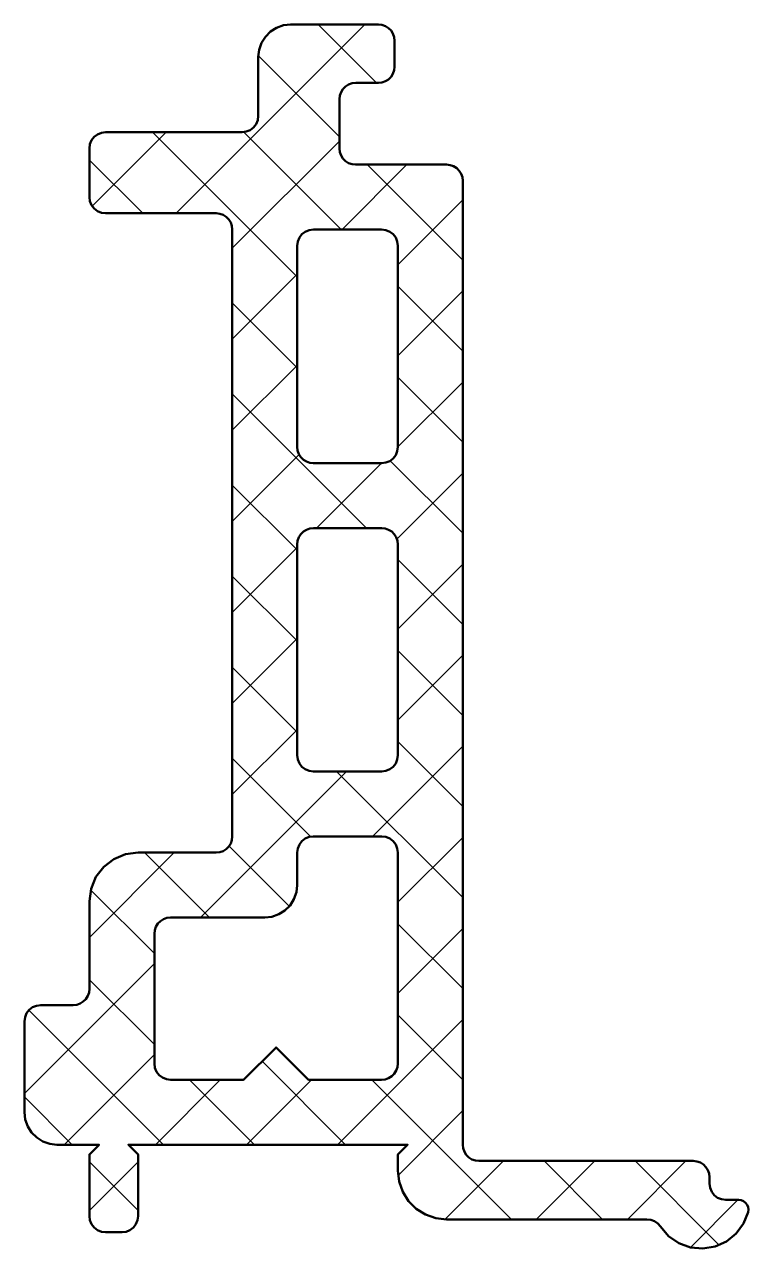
# Model space of a CAD drawing. Extents: x -25.2 to -2.9, y -1.9 to 35.8.
import ezdxf

# ---------------------------------------------------------------- set-up
doc = ezdxf.new("R2010")
doc.units = 0
for name, color, linetype, lineweight in [('0S-Alu contour', 7, 'Continuous', 50), ('0S-EPDM contour', 22, 'Continuous', 50), ('0S-EPDM hatch', 25, 'Continuous', 25)]:
    doc.layers.add(name, color=color, linetype=linetype, lineweight=lineweight)

# ---------------------------------------------------------------- blocks, each defined once
blk = doc.blocks.new('284053__1FE3AD04_D6B3_4B5B_8BC3_4F139982FC35_')
at = {"layer": '0S-EPDM hatch'}
h = blk.add_hatch(dxfattribs=at)
h.set_pattern_fill('ANSI37', color=256, scale=0.625, angle=90, style=0)
h.paths.add_polyline_path([(-23.2, 31.981), (-23.2, 30.481), (-23.183, 30.352), (-23.133, 30.231), (-23.053, 30.127), (-22.95, 30.048), (-22.829, 29.998), (-22.7, 29.981), (-19.3, 29.981), (-19.188, 29.968), (-19.083, 29.931), (-18.988, 29.872), (-18.909, 29.793), (-18.849, 29.698), (-18.812, 29.592), (-18.8, 29.481), (-18.8, 10.781), (-18.812, 10.67), (-18.849, 10.564), (-18.909, 10.469), (-18.988, 10.39), (-19.083, 10.33), (-19.188, 10.294), (-19.3, 10.281), (-21.7, 10.281), (-22.088, 10.23), (-22.45, 10.08), (-22.76, 9.842), (-22.999, 9.531), (-23.149, 9.169), (-23.2, 8.781), (-23.2, 6.081), (-23.212, 5.97), (-23.249, 5.864), (-23.309, 5.769), (-23.388, 5.69), (-23.483, 5.63), (-23.588, 5.594), (-23.7, 5.581), (-24.7, 5.581), (-24.829, 5.564), (-24.95, 5.514), (-25.053, 5.435), (-25.133, 5.331), (-25.183, 5.21), (-25.2, 5.081), (-25.2, 2.281), (-25.175, 2.058), (-25.101, 1.847), (-24.982, 1.657), (-24.823, 1.499), (-24.634, 1.38), (-24.422, 1.306), (-24.2, 1.281), (-22.9, 1.281), (-23.2, 0.981), (-23.2, -0.919), (-23.183, -1.048), (-23.133, -1.169), (-23.053, -1.273), (-22.95, -1.352), (-22.829, -1.402), (-22.7, -1.419), (-22.2, -1.419), (-22.07, -1.402), (-21.95, -1.352), (-21.846, -1.273), (-21.767, -1.169), (-21.717, -1.048), (-21.7, -0.919), (-21.7, 0.981), (-22, 1.281), (-13.4, 1.281), (-13.7, 0.981), (-13.7, 0.481), (-13.662, 0.147), (-13.551, -0.17), (-13.373, -0.454), (-13.135, -0.692), (-12.851, -0.871), (-12.534, -0.982), (-12.2, -1.019), (-6.032, -1.019), (-5.91, -1.034), (-5.795, -1.079), (-5.694, -1.15), (-5.614, -1.244), (-5.364, -1.535), (-5.049, -1.752), (-4.688, -1.883), (-4.307, -1.918), (-3.928, -1.855), (-3.578, -1.698), (-3.28, -1.458), (-3.052, -1.15), (-2.909, -0.794), (-2.9, -0.717), (-2.91, -0.64), (-2.941, -0.568), (-2.988, -0.506), (-3.05, -0.459), (-3.122, -0.429), (-3.2, -0.419), (-3.6, -0.419), (-3.729, -0.402), (-3.85, -0.352), (-3.953, -0.273), (-4.033, -0.169), (-4.083, -0.048), (-4.1, 0.081), (-4.1, 0.281), (-4.112, 0.392), (-4.149, 0.498), (-4.209, 0.593), (-4.288, 0.672), (-4.383, 0.731), (-4.488, 0.768), (-4.6, 0.781), (-11.2, 0.781), (-11.311, 0.793), (-11.417, 0.83), (-11.511, 0.89), (-11.591, 0.969), (-11.65, 1.064), (-11.687, 1.17), (-11.7, 1.281), (-11.7, 30.981), (-11.712, 31.092), (-11.749, 31.198), (-11.809, 31.293), (-11.888, 31.372), (-11.983, 31.431), (-12.088, 31.468), (-12.2, 31.481), (-14.999, 31.481), (-15.111, 31.493), (-15.216, 31.53), (-15.311, 31.59), (-15.39, 31.669), (-15.45, 31.764), (-15.487, 31.869), (-15.499, 31.981), (-15.499, 33.5), (-15.487, 33.611), (-15.45, 33.717), (-15.39, 33.811), (-15.311, 33.891), (-15.216, 33.95), (-15.111, 33.987), (-14.999, 34), (-14.3, 34), (-14.189, 34.013), (-14.083, 34.05), (-13.988, 34.109), (-13.909, 34.188), (-13.85, 34.283), (-13.813, 34.389), (-13.8, 34.5), (-13.8, 35.3), (-13.813, 35.411), (-13.85, 35.517), (-13.909, 35.612), (-13.988, 35.691), (-14.083, 35.75), (-14.189, 35.787), (-14.3, 35.8), (-17, 35.8), (-17.222, 35.775), (-17.434, 35.701), (-17.623, 35.582), (-17.781, 35.423), (-17.901, 35.234), (-17.975, 35.023), (-18, 34.8), (-18, 32.981), (-18.017, 32.852), (-18.067, 32.731), (-18.146, 32.627), (-18.25, 32.548), (-18.37, 32.498), (-18.5, 32.481), (-22.7, 32.481), (-22.829, 32.464), (-22.95, 32.414), (-23.053, 32.335), (-23.133, 32.231), (-23.183, 32.11)])
h.paths.add_polyline_path([(-17.8, 8.281), (-17.577, 8.306), (-17.366, 8.38), (-17.176, 8.499), (-17.018, 8.657), (-16.899, 8.847), (-16.825, 9.058), (-16.8, 9.281), (-16.8, 10.281), (-16.783, 10.41), (-16.733, 10.531), (-16.653, 10.635), (-16.55, 10.714), (-16.429, 10.764), (-16.3, 10.781), (-14.2, 10.781), (-14.07, 10.764), (-13.95, 10.714), (-13.846, 10.635), (-13.767, 10.531), (-13.717, 10.41), (-13.7, 10.281), (-13.7, 3.781), (-13.712, 3.67), (-13.749, 3.564), (-13.809, 3.469), (-13.888, 3.39), (-13.983, 3.33), (-14.088, 3.293), (-14.2, 3.281), (-16.45, 3.281), (-17.45, 4.281), (-18.45, 3.281), (-20.7, 3.281), (-20.829, 3.298), (-20.95, 3.348), (-21.053, 3.427), (-21.133, 3.531), (-21.183, 3.652), (-21.2, 3.781), (-21.2, 7.781), (-21.187, 7.892), (-21.15, 7.998), (-21.091, 8.093), (-21.011, 8.172), (-20.917, 8.231), (-20.811, 8.268), (-20.7, 8.281)])
h.paths.add_polyline_path([(-16.3, 20.281), (-14.2, 20.281), (-14.088, 20.268), (-13.983, 20.231), (-13.888, 20.172), (-13.809, 20.093), (-13.749, 19.998), (-13.712, 19.892), (-13.7, 19.781), (-13.7, 13.281), (-13.717, 13.152), (-13.767, 13.031), (-13.846, 12.927), (-13.95, 12.848), (-14.07, 12.798), (-14.2, 12.781), (-16.3, 12.781), (-16.429, 12.798), (-16.55, 12.848), (-16.653, 12.927), (-16.733, 13.031), (-16.783, 13.152), (-16.8, 13.281), (-16.8, 19.781), (-16.787, 19.892), (-16.75, 19.998), (-16.691, 20.093), (-16.611, 20.172), (-16.517, 20.231), (-16.411, 20.268)])
h.paths.add_polyline_path([(-16.783, 29.11), (-16.733, 29.231), (-16.653, 29.335), (-16.55, 29.414), (-16.429, 29.464), (-16.3, 29.481), (-14.2, 29.481), (-14.07, 29.464), (-13.95, 29.414), (-13.846, 29.335), (-13.767, 29.231), (-13.717, 29.11), (-13.7, 28.981), (-13.7, 22.781), (-13.717, 22.652), (-13.767, 22.531), (-13.846, 22.427), (-13.95, 22.348), (-14.07, 22.298), (-14.2, 22.281), (-16.3, 22.281), (-16.411, 22.294), (-16.517, 22.33), (-16.611, 22.39), (-16.691, 22.469), (-16.75, 22.564), (-16.787, 22.67), (-16.8, 22.781), (-16.8, 28.981)])
at = {"layer": '0S-Alu contour', "color": 7}
for points in [[(-16.783, 29.11), (-16.733, 29.231), (-16.653, 29.335), (-16.55, 29.414), (-16.429, 29.464), (-16.3, 29.481), (-14.2, 29.481), (-14.07, 29.464), (-13.95, 29.414), (-13.846, 29.335), (-13.767, 29.231), (-13.717, 29.11), (-13.7, 28.981), (-13.7, 22.781), (-13.717, 22.652), (-13.767, 22.531), (-13.846, 22.427), (-13.95, 22.348), (-14.07, 22.298), (-14.2, 22.281), (-16.3, 22.281), (-16.411, 22.294), (-16.517, 22.33), (-16.611, 22.39), (-16.691, 22.469), (-16.75, 22.564), (-16.787, 22.67), (-16.8, 22.781), (-16.8, 28.981), (-16.783, 29.11)], [(-16.3, 20.281), (-14.2, 20.281), (-14.088, 20.268), (-13.983, 20.231), (-13.888, 20.172), (-13.809, 20.093), (-13.749, 19.998), (-13.712, 19.892), (-13.7, 19.781), (-13.7, 13.281), (-13.717, 13.152), (-13.767, 13.031), (-13.846, 12.927), (-13.95, 12.848), (-14.07, 12.798), (-14.2, 12.781), (-16.3, 12.781), (-16.429, 12.798), (-16.55, 12.848), (-16.653, 12.927), (-16.733, 13.031), (-16.783, 13.152), (-16.8, 13.281), (-16.8, 19.781), (-16.787, 19.892), (-16.75, 19.998), (-16.691, 20.093), (-16.611, 20.172), (-16.517, 20.231), (-16.411, 20.268), (-16.3, 20.281)], [(-17.8, 8.281), (-17.577, 8.306), (-17.366, 8.38), (-17.176, 8.499), (-17.018, 8.657), (-16.899, 8.847), (-16.825, 9.058), (-16.8, 9.281), (-16.8, 10.281), (-16.783, 10.41), (-16.733, 10.531), (-16.653, 10.635), (-16.55, 10.714), (-16.429, 10.764), (-16.3, 10.781), (-14.2, 10.781), (-14.07, 10.764), (-13.95, 10.714), (-13.846, 10.635), (-13.767, 10.531), (-13.717, 10.41), (-13.7, 10.281), (-13.7, 3.781), (-13.712, 3.67), (-13.749, 3.564), (-13.809, 3.469), (-13.888, 3.39), (-13.983, 3.33), (-14.088, 3.293), (-14.2, 3.281), (-16.45, 3.281), (-17.45, 4.281), (-18.45, 3.281), (-20.7, 3.281), (-20.829, 3.298), (-20.95, 3.348), (-21.053, 3.427), (-21.133, 3.531), (-21.183, 3.652), (-21.2, 3.781), (-21.2, 7.781), (-21.187, 7.892), (-21.15, 7.998), (-21.091, 8.093), (-21.011, 8.172), (-20.917, 8.231), (-20.811, 8.268), (-20.7, 8.281), (-17.8, 8.281)]]:
    blk.add_lwpolyline(points, close=True, dxfattribs=at)
at = {"layer": '0S-EPDM contour', "color": 7}
blk.add_lwpolyline([(-23.2, 31.981), (-23.2, 30.481), (-23.183, 30.352), (-23.133, 30.231), (-23.053, 30.127), (-22.95, 30.048), (-22.829, 29.998), (-22.7, 29.981), (-19.3, 29.981), (-19.188, 29.968), (-19.083, 29.931), (-18.988, 29.872), (-18.909, 29.793), (-18.849, 29.698), (-18.812, 29.592), (-18.8, 29.481), (-18.8, 10.781), (-18.812, 10.67), (-18.849, 10.564), (-18.909, 10.469), (-18.988, 10.39), (-19.083, 10.33), (-19.188, 10.294), (-19.3, 10.281), (-21.7, 10.281), (-22.088, 10.23), (-22.45, 10.08), (-22.76, 9.842), (-22.999, 9.531), (-23.149, 9.169), (-23.2, 8.781), (-23.2, 6.081), (-23.212, 5.97), (-23.249, 5.864), (-23.309, 5.769), (-23.388, 5.69), (-23.483, 5.63), (-23.588, 5.594), (-23.7, 5.581), (-24.7, 5.581), (-24.829, 5.564), (-24.95, 5.514), (-25.053, 5.435), (-25.133, 5.331), (-25.183, 5.21), (-25.2, 5.081), (-25.2, 2.281), (-25.175, 2.058), (-25.101, 1.847), (-24.982, 1.657), (-24.823, 1.499), (-24.634, 1.38), (-24.422, 1.306), (-24.2, 1.281), (-22.9, 1.281), (-23.2, 0.981), (-23.2, -0.919), (-23.183, -1.048), (-23.133, -1.169), (-23.053, -1.273), (-22.95, -1.352), (-22.829, -1.402), (-22.7, -1.419), (-22.2, -1.419), (-22.07, -1.402), (-21.95, -1.352), (-21.846, -1.273), (-21.767, -1.169), (-21.717, -1.048), (-21.7, -0.919), (-21.7, 0.981), (-22, 1.281), (-13.4, 1.281), (-13.7, 0.981), (-13.7, 0.481), (-13.662, 0.147), (-13.551, -0.17), (-13.373, -0.454), (-13.135, -0.692), (-12.851, -0.871), (-12.534, -0.982), (-12.2, -1.019), (-6.032, -1.019), (-5.91, -1.034), (-5.795, -1.079), (-5.694, -1.15), (-5.614, -1.244), (-5.364, -1.535), (-5.049, -1.752), (-4.688, -1.883), (-4.307, -1.918), (-3.928, -1.855), (-3.578, -1.698), (-3.28, -1.458), (-3.052, -1.15), (-2.909, -0.794), (-2.9, -0.717), (-2.91, -0.64), (-2.941, -0.568), (-2.988, -0.506), (-3.05, -0.459), (-3.122, -0.429), (-3.2, -0.419), (-3.6, -0.419), (-3.729, -0.402), (-3.85, -0.352), (-3.953, -0.273), (-4.033, -0.169), (-4.083, -0.048), (-4.1, 0.081), (-4.1, 0.281), (-4.112, 0.392), (-4.149, 0.498), (-4.209, 0.593), (-4.288, 0.672), (-4.383, 0.731), (-4.488, 0.768), (-4.6, 0.781), (-11.2, 0.781), (-11.311, 0.793), (-11.417, 0.83), (-11.511, 0.89), (-11.591, 0.969), (-11.65, 1.064), (-11.687, 1.17), (-11.7, 1.281), (-11.7, 30.981), (-11.712, 31.092), (-11.749, 31.198), (-11.809, 31.293), (-11.888, 31.372), (-11.983, 31.431), (-12.088, 31.468), (-12.2, 31.481), (-14.999, 31.481), (-15.111, 31.493), (-15.216, 31.53), (-15.311, 31.59), (-15.39, 31.669), (-15.45, 31.764), (-15.487, 31.869), (-15.499, 31.981), (-15.499, 33.5), (-15.487, 33.611), (-15.45, 33.717), (-15.39, 33.811), (-15.311, 33.891), (-15.216, 33.95), (-15.111, 33.987), (-14.999, 34), (-14.3, 34), (-14.189, 34.013), (-14.083, 34.05), (-13.988, 34.109), (-13.909, 34.188), (-13.85, 34.283), (-13.813, 34.389), (-13.8, 34.5), (-13.8, 35.3), (-13.813, 35.411), (-13.85, 35.517), (-13.909, 35.612), (-13.988, 35.691), (-14.083, 35.75), (-14.189, 35.787), (-14.3, 35.8), (-17, 35.8), (-17.222, 35.775), (-17.434, 35.701), (-17.623, 35.582), (-17.781, 35.423), (-17.901, 35.234), (-17.975, 35.023), (-18, 34.8), (-18, 32.981), (-18.017, 32.852), (-18.067, 32.731), (-18.146, 32.627), (-18.25, 32.548), (-18.37, 32.498), (-18.5, 32.481), (-22.7, 32.481), (-22.829, 32.464), (-22.95, 32.414), (-23.053, 32.335), (-23.133, 32.231), (-23.183, 32.11), (-23.2, 31.981)], close=True, dxfattribs=at)
blk = doc.blocks.new('284053__191CC572_BB2A_4E10_9AEC_5A6C451897B7_')
at = {"layer": '0S-EPDM contour', "color": 7}
blk.add_blockref('284053__1FE3AD04_D6B3_4B5B_8BC3_4F139982FC35_', (0, 0), dxfattribs=at)

msp = doc.modelspace()

# ---------------------------------------------------------------- block references
at = {"layer": '0S-Alu contour', "color": 7}
msp.add_blockref('284053__191CC572_BB2A_4E10_9AEC_5A6C451897B7_', (0, 0), dxfattribs=at)

doc.saveas('drawing.dxf')
